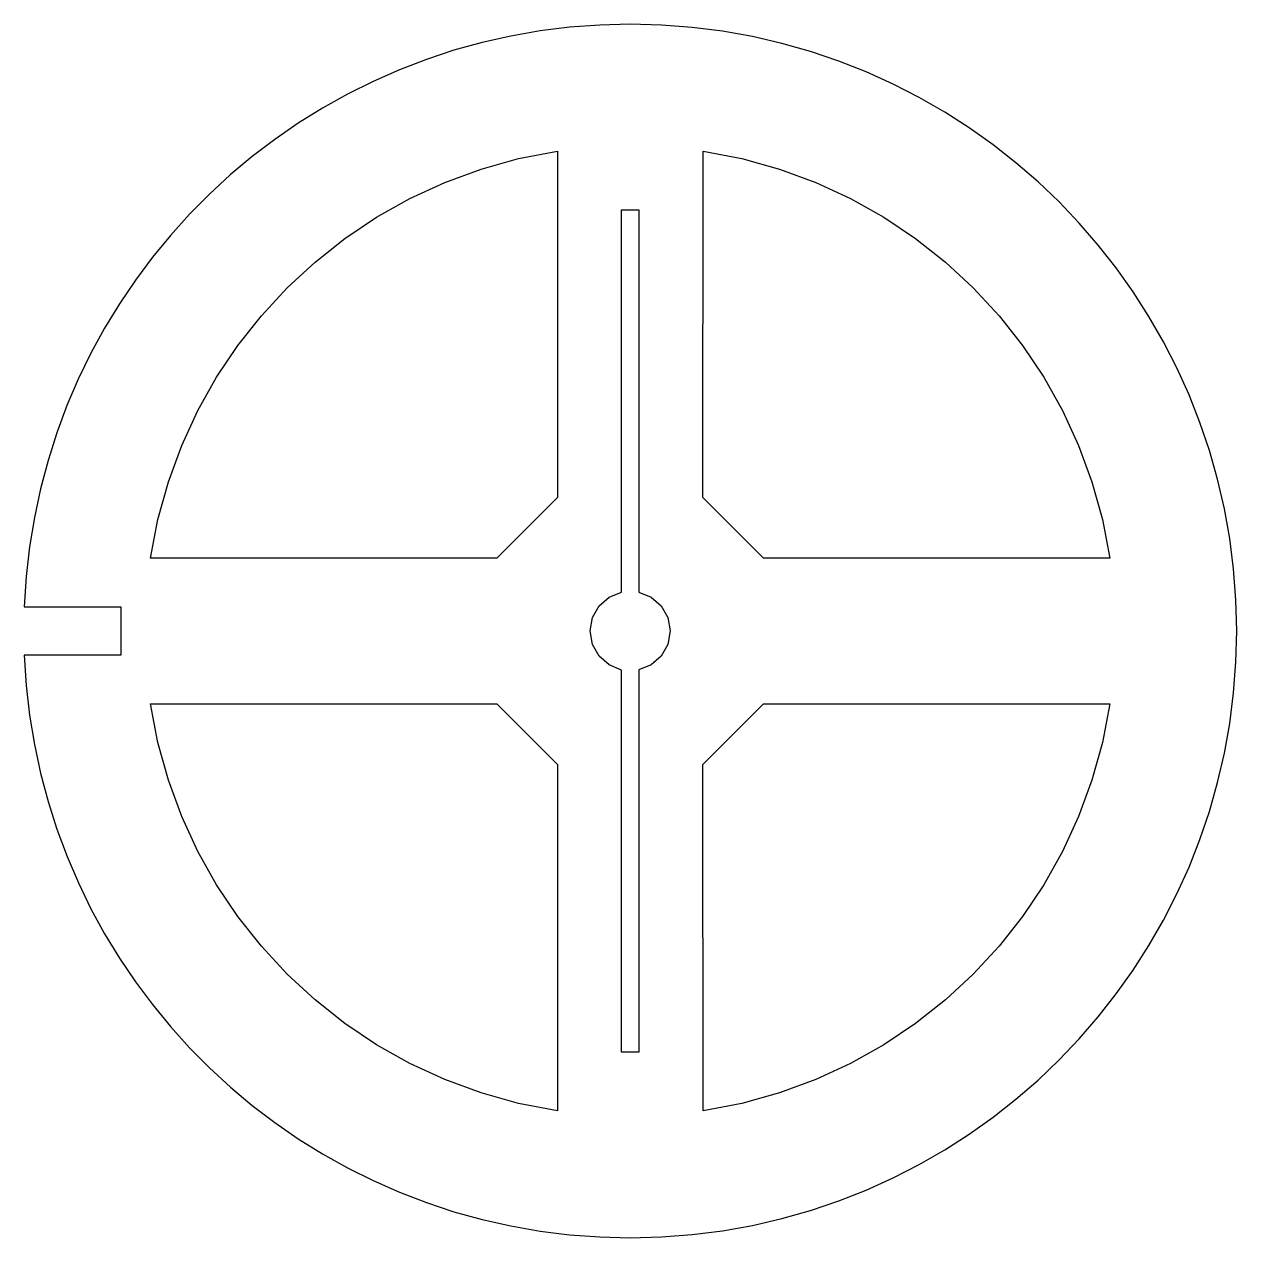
# Model space of a CAD drawing. Extents: x 0 to 100, y 0 to 100.
import ezdxf

# ---------------------------------------------------------------- set-up
doc = ezdxf.new("R2010")
doc.units = 0
doc.layers.add('Layer_1', color=7, linetype='CONTINUOUS')

msp = doc.modelspace()

# ---------------------------------------------------------------- linework, layer by layer
at = {"layer": 'Layer_1', "color": 7}
for points in [[(49.997431, 99.999995), (47.486307, 99.938036), (45.007316, 99.754105), (42.563372, 99.451121), (40.157394, 99.032003), (37.792296, 98.499669), (35.470996, 97.857037), (33.196409, 97.107027), (30.971453, 96.252557), (28.799043, 95.296545), (26.682095, 94.241911), (24.623527, 93.091573), (22.626255, 91.848449), (20.693195, 90.515459), (18.827262, 89.09552), (17.031375, 87.591552), (15.308449, 86.006474), (13.6614, 84.343203), (12.093145, 82.604658), (10.6066, 80.793759), (9.204682, 78.913424), (7.890307, 76.966571), (6.666391, 74.956118), (5.535851, 72.884986), (4.501602, 70.756092), (3.566563, 68.572355), (2.733648, 66.336694), (2.005774, 64.052027), (1.385858, 61.721273), (0.876816, 59.34735), (0.481564, 56.933178), (0.203019, 54.481675), (0.044097, 51.995759), (7.999236, 51.995759), (7.999236, 48.00055), (0.044097, 48.00055), (0.203421, 45.514959), (0.482333, 43.063739), (0.877919, 40.649811), (1.387262, 38.276096), (2.007448, 35.945514), (2.73556, 33.660986), (3.568683, 31.425432), (4.503902, 29.241774), (5.538301, 27.112932), (6.668965, 25.041826), (7.892978, 23.031378), (9.207424, 21.084508), (10.609387, 19.204136), (12.095954, 17.393184), (13.664207, 15.654571), (15.311231, 13.99122), (17.034111, 12.406049), (18.829931, 10.901981), (20.695776, 9.481935), (22.62873, 8.148833), (24.625878, 6.905595), (26.684303, 5.755141), (28.801091, 4.700393), (30.973326, 3.744271), (33.198093, 2.889696), (35.472475, 2.139588), (37.793557, 1.496868), (40.158425, 0.964457), (42.564161, 0.545276), (45.007851, 0.242244), (47.48658, 0.058283), (49.997431, -0.003686), (52.570442, 0.061392), (55.109711, 0.254529), (57.612092, 0.572581), (60.074444, 1.012405), (62.49362, 1.570856), (64.866479, 2.244792), (67.189875, 3.031067), (69.460664, 3.926538), (71.675704, 4.928062), (73.83185, 6.032493), (75.925958, 7.236689), (77.954884, 8.537506), (79.915485, 9.931799), (81.804617, 11.416425), (83.619135, 12.98824), (85.355895, 14.644099), (87.011755, 16.38086), (88.58357, 18.195378), (90.068196, 20.08451), (91.462489, 22.04511), (92.763305, 24.074037), (93.967501, 26.168145), (95.071933, 28.324291), (96.073456, 30.53933), (96.968928, 32.81012), (97.755203, 35.133516), (98.429138, 37.506374), (98.98759, 39.925551), (99.427414, 42.387902), (99.745466, 44.890284), (99.938603, 47.429553), (100.003681, 50.002564), (99.938603, 52.57555), (99.745466, 55.114745), (99.427414, 57.617008), (98.98759, 60.079198), (98.429138, 62.498175), (97.755203, 64.870798), (96.968928, 67.193926), (96.073456, 69.464419), (95.071933, 71.679137), (93.967501, 73.834938), (92.763305, 75.928681), (91.462489, 77.957227), (90.068196, 79.917434), (88.58357, 81.806162), (87.011755, 83.620271), (85.355895, 85.356619), (83.619135, 87.012066), (81.804617, 88.583471), (79.915485, 90.067694), (77.954884, 91.461593), (75.925958, 92.762029), (73.83185, 93.965861), (71.675704, 95.069947), (69.460664, 96.071148), (67.189875, 96.966323), (64.866479, 97.752331), (62.49362, 98.426031), (60.074444, 98.984283), (57.612092, 99.423946), (55.109711, 99.741879), (52.570442, 99.934942), (49.997431, 99.999995), (49.997431, 99.999995)], [(44.000208, 89.548953), (43.999999, 60.999999), (39.000001, 56.000001), (10.451042, 55.999786), (11.066696, 59.196373), (11.930693, 62.297179), (13.032136, 65.291306), (14.360128, 68.167858), (15.903771, 70.915936), (17.652168, 73.524644), (19.594422, 75.983084), (21.719635, 78.280359), (24.01691, 80.405573), (26.475351, 82.347826), (29.084059, 84.096223), (31.832137, 85.639866), (34.708688, 86.967858), (37.702816, 88.069301), (40.803621, 88.933299), (44.000208, 89.548953), (44.000208, 89.548953)], [(56.003472, 89.548953), (59.19996, 88.933299), (62.300486, 88.069301), (65.294178, 86.967858), (68.170166, 85.639866), (70.917576, 84.096223), (73.525539, 82.347826), (75.983183, 80.405573), (78.279636, 78.280359), (80.404026, 75.983084), (82.345483, 73.524644), (84.093135, 70.915936), (85.636111, 68.167858), (86.963538, 65.291306), (88.064547, 62.297179), (88.928264, 59.196373), (89.543819, 55.999786), (60.999999, 56.000001), (56.000001, 60.999999), (56.003472, 89.548953)], [(49.283056, 84.715898), (50.720625, 84.715898), (50.720625, 53.204023), (51.740965, 52.784826), (52.554371, 52.067293), (53.092518, 51.117761), (53.287083, 50.002564), (53.092518, 48.88599), (52.554371, 47.933425), (51.740965, 47.212861), (50.720625, 46.792286), (50.720625, 15.280411), (49.283056, 15.280411), (49.283056, 46.783467), (48.25913, 47.203262), (47.442938, 47.92617), (46.902985, 48.882501), (46.707778, 50.002564), (46.903133, 51.119449), (47.443331, 52.069569), (48.259572, 52.786551), (49.283056, 53.204023), (49.283056, 84.715898)], [(10.451042, 43.996523), (39.000001, 43.999994), (43.999999, 38.999995), (44.000208, 10.456164), (40.803621, 11.07172), (37.702816, 11.935439), (34.708688, 13.036448), (31.832137, 14.363877), (29.084059, 15.906853), (26.475351, 17.654506), (24.01691, 19.595964), (21.719635, 21.720356), (19.594422, 24.016809), (17.652168, 26.474453), (15.903771, 29.082417), (14.360128, 31.829828), (13.032136, 34.705816), (11.930693, 37.699508), (11.066696, 40.800034), (10.451042, 43.996523), (10.451042, 43.996523)], [(89.543819, 43.996523), (88.928264, 40.800034), (88.064547, 37.699508), (86.963538, 34.705816), (85.636111, 31.829828), (84.093135, 29.082417), (82.345483, 26.474454), (80.404026, 24.01681), (78.279636, 21.720357), (75.983183, 19.595966), (73.525539, 17.654509), (70.917576, 15.906857), (68.170166, 14.363882), (65.294178, 13.036454), (62.300486, 11.935446), (59.19996, 11.07173), (56.003472, 10.456175), (56.000001, 39.000001), (60.999999, 43.999999), (89.543819, 43.996523)]]:
    msp.add_lwpolyline(points, dxfattribs=at)

doc.saveas('drawing.dxf')
